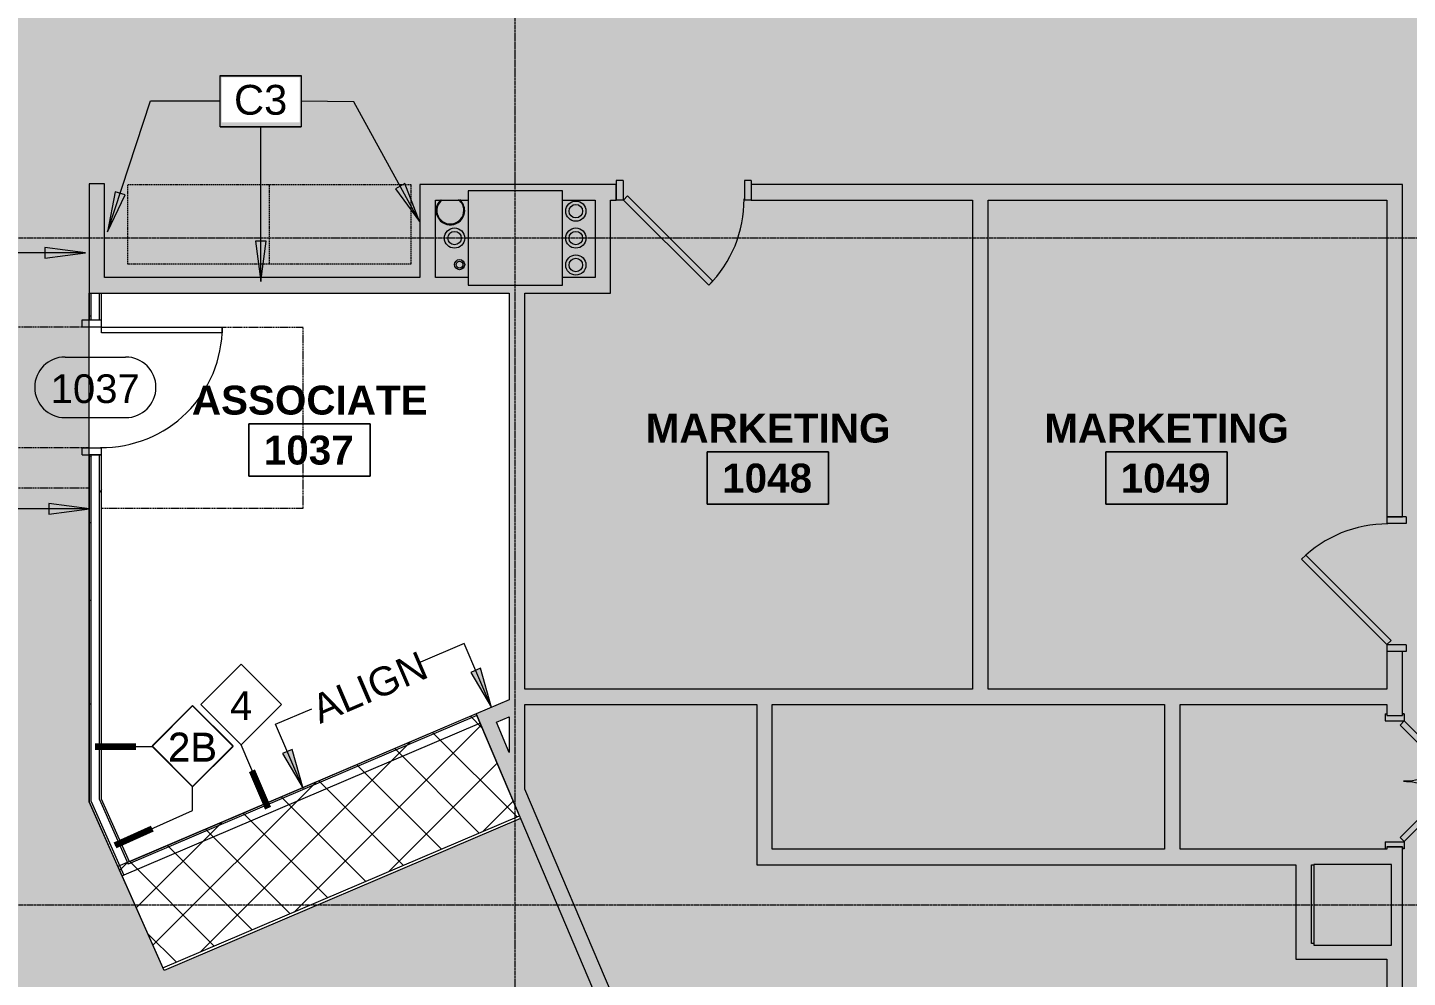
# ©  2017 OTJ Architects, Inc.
# Model space of a CAD drawing. Header units: inches. Extents: x -203 to 2905, y -968 to 768.
# Drawn here: x 90 to 499.5, y -234.9 to 47.2 of the extents above; entities that cross this region are included whole.
import ezdxf

# ---------------------------------------------------------------- set-up
doc = ezdxf.new("R2010")
doc.units = ezdxf.units.IN
doc.header["$MEASUREMENT"] = 0
for name, pattern in [('Dash_2_', [0.25, 0.125, -0.125]), ('Grid Line 1_2_', [0.875, 0.5, -0.125, 0.125, -0.125]), ('Hidden 3_8_', [0.5625, 0.375, -0.1875])]:
    doc.linetypes.add(name, pattern=pattern)
for name, color, linetype, lineweight in [('A-ANNO-KEYN', 231, 'Continuous', 9), ('A-AREA-IDEN', 2, 'Continuous', 9), ('A-DETL', 90, 'Continuous', 9), ('A-DETL-GENF', 92, 'Continuous', 9), ('A-DETL-THIN', 151, 'Continuous', 9), ('A-DOOR', 31, 'Continuous', 13), ('A-DOOR-FRAM', 31, 'Continuous', 20), ('A-DOOR-IDEN', 31, 'Continuous', 9), ('A-Flor-Eqpm', 7, 'Continuous', 9), ('A-Flor-Pfix-Exst', 7, 'Continuous', 9), ('A-GENM', 13, 'Continuous', 13), ('A-WALL', 113, 'Continuous', 13), ('A-WALL-IDEN', 211, 'Continuous', 9), ('A-WALL-PATT', 111, 'Continuous', 13), ('G-ANNO-TEXT', 231, 'Continuous', 9), ('I-WALL', 2, 'Continuous', 9), ('Jenner and Block 10fl_BB_dwg', 8, 'Continuous', 9), ('Q-CASE', 31, 'Continuous', 13), ('S-GRID', 1, 'Continuous', 9)]:
    doc.layers.add(name, color=color, linetype=linetype, lineweight=lineweight)
doc.styles.add('Arial', font='arial.ttf', dxfattribs={"height": 8.851796})
doc.styles.add('Swis721 Lt BT_1', font='swissl.ttf', dxfattribs={"height": 8.514638})
doc.styles.add('Swis721 Lt BT_B', font='', dxfattribs={"height": 8.583975})
doc.styles.get('Swis721 Lt BT_B').set_extended_font_data('Swis721 Lt BT', bold=True)
pattern_1 = [(0, (0, 0), (30.72, 7.68), [1.267, -21.773, 1.267, -21.773, -122.88]), (0, (0, 0), (30.72, 7.68), [-46.08, 1.267, -44.813, 1.267, -21.773, -53.76]), (0, (0, 0), (30.72, 7.68), [-115.2, 1.267, -14.093, 1.267, -37.133]), (120, (11.52, 3.84), (-22.01108, 22.7643), [1.267, -21.773, 1.267, -21.773, -122.88]), (120, (11.52, 3.84), (-22.01108, 22.7643), [-46.08, 1.267, -44.813, 1.267, -21.773, -53.76]), (120, (11.52, 3.84), (-22.01108, 22.7643), [-115.2, 1.267, -14.093, 1.267, -37.133]), (240, (15.36, 19.2), (-8.70892, -30.4443), [1.267, -21.773, 1.267, -21.773, -122.88]), (240, (15.36, 19.2), (-8.70892, -30.4443), [-46.08, 1.267, -44.813, 1.267, -21.773, -53.76]), (240, (15.36, 19.2), (-8.70892, -30.4443), [-115.2, 1.267, -14.093, 1.267, -37.133])]

# ---------------------------------------------------------------- blocks, each defined once
blk = doc.blocks.new('Single Flush - OTJ_SOLIDFLUSH_ALUM-5493998-LEVEL 10 CONSTRUCTION PLAN')
at = {"layer": 'A-DOOR', "color": 8, "lineweight": 20}
for p, q in [((-7.42, 27.64), (-8.65, 26.4)), ((-8.65, 26.4), (16.67, 1.08)), ((17.91, 2.31), (-7.42, 27.64)), ((16.67, 1.08), (17.91, 2.31))]:
    blk.add_line(p, q, dxfattribs=at)
at = {"layer": 'A-DOOR', "color": 55, "lineweight": 9}
blk.add_arc((17.91, 2.31), 35.81, 135, 180.5, dxfattribs=at)
at = {"layer": 'A-DOOR-FRAM', "color": 8}
for p, q in [((-20, -3.44), (-20, 2.31)), ((-20, 2.31), (-18, 2.31)), ((-18, -3.44), (-18, 2.31)), ((18, -3.44), (18, 2.31)), ((18, 2.31), (20, 2.31)), ((20, -3.44), (20, 2.31)), ((-20, -3.44), (-18, -3.44)), ((18, -3.44), (20, -3.44))]:
    blk.add_line(p, q, dxfattribs=at)
blk = doc.blocks.new('Single Flush - OTJ_SOLIDFLUSH_ALUM-5493996-LEVEL 10 CONSTRUCTION PLAN')
at = {"layer": 'A-DOOR', "color": 8, "lineweight": 20}
for p, q in [((-8.65, -26.4), (16.67, -1.08)), ((17.91, -2.31), (-7.42, -27.64)), ((16.67, -1.08), (17.91, -2.31)), ((-7.42, -27.64), (-8.65, -26.4))]:
    blk.add_line(p, q, dxfattribs=at)
at = {"layer": 'A-DOOR', "color": 55, "lineweight": 9}
blk.add_arc((17.91, -2.31), 35.81, 179.5, 225, dxfattribs=at)
at = {"layer": 'A-DOOR-FRAM', "color": 8}
for p, q in [((-20, 3.44), (-20, -2.31)), ((-20, 3.44), (-18, 3.44)), ((-18, 3.44), (-18, -2.31)), ((18, 3.44), (18, -2.31)), ((18, 3.44), (20, 3.44)), ((20, 3.44), (20, -2.31)), ((-20, -2.31), (-18, -2.31)), ((18, -2.31), (20, -2.31))]:
    blk.add_line(p, q, dxfattribs=at)
blk = doc.blocks.new('Double Flush - Int-F-WDMF-36_ x 84_-5494796-LEVEL 10 CONSTRUCTION PLAN')
at = {"layer": 'A-DOOR', "color": 8, "lineweight": 20}
for p, q in [((-17.91, 2.81), (-5.31, 15.41)), ((-4.07, 14.17), (-16.67, 1.58)), ((-5.31, 15.41), (-4.07, 14.17)), ((5.31, 15.41), (4.07, 14.17)), ((4.07, 14.17), (16.67, 1.58)), ((17.91, 2.81), (5.31, 15.41)), ((-16.67, 1.58), (-17.91, 2.81)), ((16.67, 1.58), (17.91, 2.81))]:
    blk.add_line(p, q, dxfattribs=at)
at = {"layer": 'A-DOOR', "color": 55, "lineweight": 9}
for centre, start, end in [((-17.91, 2.81), 359.5, 45), ((17.91, 2.81), 135, 180.5)]:
    blk.add_arc(centre, 17.81, start, end, dxfattribs=at)
at = {"layer": 'A-DOOR-FRAM', "color": 8}
for p, q in [((-20, 2.81), (-18, 2.81)), ((-20, 2.81), (-20, 2.31)), ((-20, 2.31), (-19.5, 2.31)), ((-19.5, -2.31), (-19.5, 2.31)), ((-18, -2.81), (-18, 2.81)), ((18, -2.81), (18, 2.81)), ((18, 2.81), (20, 2.81)), ((19.5, 2.31), (20, 2.31)), ((19.5, -2.31), (19.5, 2.31)), ((20, 2.81), (20, 2.31)), ((-20, -2.31), (-19.5, -2.31)), ((-20, -2.81), (-20, -2.31)), ((-20, -2.81), (-18, -2.81)), ((18, -2.81), (20, -2.81)), ((19.5, -2.31), (20, -2.31)), ((20, -2.81), (20, -2.31))]:
    blk.add_line(p, q, dxfattribs=at)
blk = doc.blocks.new('Single Flush - OTJ_SOLIDFLUSH_Side Lite-5611451-LEVEL 10 CONSTRUCTION PLAN')
at = {"layer": 'A-DOOR', "lineweight": 20}
for p, q in [((16.16, -1.88), (17.91, -1.88)), ((16.16, -37.69), (16.16, -1.88)), ((17.91, -1.88), (17.91, -37.69)), ((17.91, -37.69), (16.16, -37.69))]:
    blk.add_line(p, q, dxfattribs=at)
at = {"layer": 'A-DOOR', "lineweight": 9}
blk.add_arc((17.91, -1.88), 35.81, 179.5, 270, dxfattribs=at)
at = {"layer": 'A-DOOR-FRAM'}
for p, q in [((-20, 3.87), (-20, -1.88)), ((-20, 3.87), (-18, 3.87)), ((-18, 3.87), (-18, -1.88)), ((18, 3.87), (18, -1.88)), ((18, 3.87), (20, 3.87)), ((20, 3.87), (20, -1.88)), ((-20, -1.88), (-18, -1.88)), ((18, -1.88), (20, -1.88))]:
    blk.add_line(p, q, dxfattribs=at)
at = {"layer": 'A-GENM', "linetype": 'Dash_2_', "lineweight": 9}
for p, q in [((-17.91, 49.69), (-29.91, 49.69)), ((-29.91, 1.87), (-29.91, 49.69)), ((-17.91, 49.69), (17.91, 49.69)), ((-17.91, 1.87), (-17.91, 49.69)), ((17.91, 1.87), (17.91, 49.69)), ((17.87, 1.87), (17.91, 1.87)), ((-35.91, -1.88), (-35.91, -61.69)), ((17.87, -1.88), (17.91, -1.88)), ((17.91, -1.88), (17.91, -61.69)), ((-35.91, -61.69), (17.91, -61.69))]:
    blk.add_line(p, q, dxfattribs=at)
blk = doc.blocks.new('Casework 31 - Casework 31-5559459-LEVEL 10 CONSTRUCTION PLAN')
at = {"layer": 'Q-CASE', "lineweight": 9}
h = blk.add_hatch(dxfattribs=at)
h.set_pattern_fill('FP_2', color=55, style=0, pattern_type=2)
h.set_pattern_definition([(45, (-0.012, -0.005), (-8.01223, 8.01223), []), (135, (-0.012, -0.005), (-8.01223, -8.01223), [])])
h.paths.add_polyline_path([(130.19, -232.06), (235.96, -186.94), (223.09, -156.63), (116.79, -201.97), (120.19, -209.6)], flags=0)
at = {"layer": 'Q-CASE', "color": 55, "lineweight": 9}
for p, q in [((223.09, -156.63), (116.79, -201.97)), ((236.01, -186.92), (223.09, -156.63)), ((130.19, -232.06), (236.01, -186.92)), ((116.79, -201.97), (130.19, -232.06))]:
    blk.add_line(p, q, dxfattribs=at)
blk = doc.blocks.new('Jenner and Block 10fl_BB_dwg-4752287-LEVEL 10 CONSTRUCTION PLAN')
at = {"layer": 'A-Flor-Eqpm'}
blk.add_line((234.73, 0.59), (234.73, 2.02), dxfattribs=at)
at = {"layer": 'A-Flor-Pfix-Exst'}
for centre, radius in [((252.73, -7.34), 3), ((252.73, -7.34), 2), ((216.73, -15.34), 3), ((216.73, -15.34), 2), ((252.73, -15.34), 3), ((252.73, -15.34), 2), ((252.73, -23.34), 3), ((218.23, -23.23), 1.5), ((218.23, -23.23), 1), ((252.73, -23.34), 2)]:
    blk.add_circle(centre, radius, dxfattribs=at)
for radius, start, end in [(4.25, 132.0648, 360), (4, 127.304, 360), (4, 0, 52.4099), (4.25, 0, 47.9352)]:
    blk.add_arc((215.48, -7.16), radius, start, end, dxfattribs=at)
blk = doc.blocks.new('Room Tag - Room Name and Number-3379422-LEVEL 10 CONSTRUCTION PLAN')
at = {"layer": 'A-AREA-IDEN'}
for p, q in [((-0.1881, -0.1636), (-0.1881, -0.0018)), ((-0.1881, -0.0018), (0.1869, -0.0018)), ((0.1869, -0.0018), (-0.1881, -0.0018)), ((-0.1881, -0.0018), (-0.1881, -0.1636)), ((0.1869, -0.0018), (0.1869, -0.1636)), ((0.1869, -0.1636), (0.1869, -0.0018)), ((0.1869, -0.1636), (-0.1881, -0.1636)), ((-0.1881, -0.1636), (0.1869, -0.1636))]:
    blk.add_line(p, q, dxfattribs=at)
blk = doc.blocks.new('Door Tag - Door Tag-41184-LEVEL 10 CONSTRUCTION PLAN')
at = {"layer": 'A-DOOR-IDEN'}
for p, q in [((-0.09375, 0.09375), (0.09375, 0.09375)), ((-0.09375, -0.09375), (0.09375, -0.09375))]:
    blk.add_line(p, q, dxfattribs=at)
for centre, start, end in [((-0.09375, 0), 90, 270), ((0.09375, 0), 270, 90)]:
    blk.add_arc(centre, 0.09375, start, end, dxfattribs=at)
blk = doc.blocks.new('Wall Tag - 1_4_-62626-LEVEL 10 CONSTRUCTION PLAN')
at = {"layer": 'A-WALL-IDEN'}
for p, q in [((-0.125, 0), (0, 0.125)), ((0, 0.125), (0.125, 0)), ((-0.125, 0), (0, -0.125)), ((0, -0.125), (0.125, 0))]:
    blk.add_line(p, q, dxfattribs=at)
blk = doc.blocks.new('Keynote Tag - Keynote Number - Boxed-135510-LEVEL 10 CONSTRUCTION PLAN')
at = {"layer": 'A-ANNO-KEYN'}
for p, q in [((-0.125, -0.0792), (-0.125, 0.0781)), ((-0.125, 0.0781), (0.125, 0.0781)), ((0.125, 0.0781), (0.125, -0.0792)), ((-0.125, -0.0792), (0.125, -0.0792))]:
    blk.add_line(p, q, dxfattribs=at)

msp = doc.modelspace()

# ---------------------------------------------------------------- hatches: boundary and pattern name
at = {"layer": 'A-ANNO-KEYN'}
for points in [[(206.34, -10.45), (201.96, 0.83), (199.19, -0.69)], [(113.74, -13.46), (118.98, -2.55), (115.98, -1.57)], [(159.21, -28.28), (160.79, -16.28), (157.63, -16.28)]]:
    msp.add_hatch(color=256, dxfattribs=at).paths.add_polyline_path(points, flags=0)
at = {"layer": 'A-DETL-GENF'}
h = msp.add_hatch(color=9, dxfattribs=at)
h.paths.add_polyline_path([(131.76, -847.99), (290.55, -780.58), (225.58, -627.57), (209.01, -634.6), (202.64, -619.58), (206.9, -617.78), (211.46, -628.54), (296.14, -592.58), (297.95, -596.84), (229.84, -625.76), (294.8, -778.77), (401.29, -733.56), (336.32, -580.55), (334.77, -581.21), (332.96, -576.95), (428.69, -536.31), (430.5, -540.56), (340.58, -578.74), (405.55, -731.76), (515.31, -685.15), (511.69, -685.15), (511.69, -619.4), (491.89, -619.4), (491.89, -612.4), (492.01, -612.4), (492.01, -532.94), (471.73, -532.94), (471.73, -523.06), (467.32, -524.93), (465.51, -520.68), (471.73, -518.03), (471.73, -508.94), (495.73, -508.94), (495.73, -510.53), (499.51, -510.53), (499.51, -516.53), (499.01, -516.53), (499.01, -612.4), (658.19, -612.4), (718.26, -586.9), (718.26, -516.53), (539.51, -516.53), (539.51, -510.53), (555.67, -510.53), (555.67, -394.75), (560.67, -394.75), (560.67, -437.31), (560.17, -437.31), (560.17, -441.94), (560.67, -441.94), (560.67, -498.09), (619.48, -498.09), (619.48, -477.94), (626.48, -477.94), (626.48, -500.46), (758.11, -500.46), (758.07, -433.94), (754.23, -433.94), (754.23, -433.44), (758.11, -433.44), (758.11, -376.94), (697.48, -376.94), (697.48, -433.44), (721.73, -433.44), (721.73, -433.94), (693.48, -433.94), (693.48, -433.44), (696.98, -433.43), (696.98, -376.94), (661.48, -376.94), (661.48, -433.44), (660.98, -433.44), (660.98, -376.94), (625.46, -376.94), (625.46, -433.44), (624.19, -433.44), (624.19, -433.94), (625.46, -433.94), (625.46, -441.94), (600.17, -441.94), (600.17, -437.31), (620.83, -437.31), (620.83, -304.37), (601.17, -304.37), (601.17, -299.75), (634.61, -299.75), (634.61, -356.95), (665.48, -356.95), (665.48, -344.95), (665.98, -344.95), (665.98, -356.95), (696.98, -356.95), (696.98, -299.95), (699.23, -299.95), (699.23, -300.45), (697.48, -300.45), (697.48, -356.95), (733.48, -356.95), (733.48, -300.45), (731.73, -300.45), (731.73, -299.95), (757.71, -299.95), (757.71, -300.45), (733.98, -300.45), (733.98, -356.95), (794.21, -356.95), (794.21, -300.45), (790.21, -300.45), (790.21, -299.95), (794.21, -299.95), (794.21, -230.99), (634.98, -230.99), (634.98, -254.99), (560.67, -254.98), (560.67, -299.75), (561.17, -299.75), (561.17, -304.37), (560.67, -304.37), (560.67, -346.75), (555.67, -346.75), (555.67, -249.98), (575.84, -249.98), (575.84, -200.84), (587.09, -200.84), (587.09, -243.74), (630.36, -243.74), (630.36, -224.99), (674.86, -224.99), (674.86, -160.84), (555.74, -160.84), (555.74, 0.66), (596.73, 0.66), (596.73, -16.34), (638.73, -16.34), (638.73, 0.66), (700.73, 0.66), (700.73, -16.34), (742.73, -16.34), (742.73, 0.66), (804.73, 0.66), (804.73, -16.34), (846.73, -16.34), (846.73, 0.66), (908.73, 0.66), (908.73, -16.34), (950.73, -16.34), (950.73, 0.66), (993.73, 0.66), (993.73, -121.74), (988.73, -121.74), (988.73, -121.34), (980.11, -121.34), (980.11, -122.59), (769.74, -122.59), (769.74, -217.72), (962.61, -217.72), (962.61, -199.94), (988.73, -199.94), (988.73, -161.74), (993.73, -161.74), (993.73, -227.33), (967.61, -227.33), (967.61, -227.44), (962.61, -227.44), (962.61, -224.72), (800.21, -224.72), (800.21, -303.86), (962.61, -303.86), (962.61, -267.44), (967.61, -267.44), (967.61, -426.91), (1012.73, -426.91), (1012.73, -431.54), (967.61, -431.54), (967.61, -457.44), (946.48, -457.44), (946.48, -308.86), (800.21, -308.86), (800.21, -362.95), (764.11, -362.95), (764.11, -516.53), (744.73, -516.53), (744.73, -520.1), (942.73, -520.1), (942.73, -524.65), (1492.42, -524.65), (1492.42, -327.97), (1377.05, -327.97), (1377.05, -349.65), (1369.05, -349.65), (1369.05, -82.65), (1372.42, -82.65), (1372.42, -36.97), (1360.73, -36.97), (1360.73, -32.34), (1369.05, -32.34), (1369.05, 0.03), (1372.42, 0.03), (1372.42, 0.66), (1497.05, 0.66), (1497.05, -165.97), (1377.05, -165.97), (1377.05, -323.34), (1497.05, -323.34), (1497.05, -372.91), (1498.73, -372.91), (1498.73, -377.54), (1497.05, -377.54), (1497.05, -524.65), (1723.7, -524.65), (1723.7, -257.17), (1557.05, -257.17), (1557.05, -261.86), (1552.42, -261.86), (1552.42, -247.86), (1557.05, -247.86), (1557.05, -252.54), (1723.7, -252.54), (1723.7, -137.33), (1557.05, -137.33), (1557.05, -207.86), (1552.42, -207.86), (1552.42, -70.86), (1557.05, -70.86), (1557.05, -132.71), (1723.7, -132.71), (1723.7, -17.58), (1582.73, -17.58), (1582.73, -29.34), (1557.05, -29.34), (1557.05, -30.86), (1552.42, -30.86), (1552.42, 61.14), (1557.05, 61.14), (1557.05, -1.34), (1582.73, -1.34), (1582.73, -12.96), (1723.7, -12.96), (1723.7, 102.67), (1557.05, 102.67), (1557.05, 101.14), (1552.42, 101.14), (1552.42, 109.14), (1557.05, 109.14), (1557.05, 107.29), (1723.7, 107.29), (1723.7, 222.67), (1557.05, 222.67), (1557.05, 149.14), (1552.42, 149.14), (1552.42, 228.98), (1557.05, 228.98), (1557.05, 227.29), (1723.7, 227.29), (1723.7, 284.95), (1723.3, 284.95), (1723.3, 338.96), (1557.05, 338.96), (1557.05, 268.98), (1552.42, 268.98), (1552.42, 343.59), (1723.3, 343.59), (1723.3, 351.59), (1732.42, 351.59), (1732.42, 355.59), (1737.05, 355.59), (1737.05, 351.59), (1910.23, 351.59), (1910.23, 580.43), (1737.05, 580.43), (1737.05, 395.59), (1732.42, 395.59), (1732.42, 418.96), (1666.05, 418.96), (1666.05, 402.34), (1598.73, 402.34), (1598.73, 406.96), (1661.42, 406.96), (1661.42, 423.59), (1732.42, 423.59), (1732.42, 580.43), (1377.05, 580.43), (1377.05, 406.96), (1378.73, 406.96), (1378.73, 402.34), (1298.73, 402.34), (1298.73, 406.96), (1372.42, 406.96), (1372.42, 580.43), (1077.05, 580.43), (1077.05, 406.96), (1210.73, 406.96), (1210.73, 402.34), (1077.05, 402.34), (1077.05, 82.27), (1072.42, 82.27), (1072.42, 103.96), (1071.73, 103.96), (1071.73, 108.59), (1072.42, 108.59), (1072.42, 580.43), (777.05, 580.43), (777.05, 558.51), (772.42, 558.51), (772.42, 580.43), (417.05, 580.43), (417.05, 406.96), (418.71, 406.96), (418.71, 402.34), (410.71, 402.34), (410.71, 406.96), (412.42, 406.96), (412.42, 580.43), (237.05, 580.43), (237.05, 577.15), (246.73, 577.15), (246.73, 553.15), (237.05, 553.15), (237.05, 406.96), (238.73, 406.96), (238.73, 402.34), (230.73, 402.34), (230.73, 406.96), (232.42, 406.96), (232.42, 553.15), (222.73, 553.15), (222.73, 577.15), (232.42, 577.15), (232.42, 580.43), (-120.35, 580.43), (-120.35, 406.96), (52.42, 406.96), (52.42, 423.59), (59.67, 423.59), (59.67, 418.96), (57.05, 418.96), (57.05, 328.65), (52.42, 328.65), (52.42, 402.34), (-120.35, 402.34), (-120.35, 286.96), (52.42, 286.96), (52.42, 288.65), (57.05, 288.65), (57.05, 280.65), (52.42, 280.65), (52.42, 282.34), (-120.35, 282.34), (-120.35, 166.96), (52.42, 166.96), (52.42, 240.65), (57.05, 240.65), (57.05, 160.65), (52.42, 160.65), (52.42, 162.34), (-120.35, 162.34), (-120.35, 0.55), (-80.76, 0.55), (-80.76, -13.04), (52.42, -13.04), (52.45, 120.65), (57.05, 120.65), (57.05, -19.35), (52.42, -19.35), (52.42, -17.66), (-80.76, -17.66), (-80.76, -30.95), (-120.35, -30.95), (-120.35, -193.04), (52.42, -193.04), (52.42, -59.35), (57.05, -59.35), (57.05, -218.77), (71.25, -252.22), (66.99, -254.03), (52.42, -219.71), (52.42, -197.66), (-120.35, -197.66), (-120.35, -254.17), (-75.11, -360.73), (83.67, -293.32), (82.62, -290.84), (86.88, -289.04), (141.98, -418.82), (137.73, -420.63), (85.48, -297.58), (-73.3, -364.99), (-4.77, -526.42), (-2.44, -525.43), (-6.07, -516.89), (16.02, -507.51), (19.65, -516.05), (154.02, -459), (153.36, -457.45), (157.61, -455.64), (160.74, -463.01), (156.48, -464.81), (155.82, -463.26), (21.46, -520.31), (25.4, -529.6), (3.31, -538.98), (-0.64, -529.69), (-2.96, -530.67), (42.33, -637.33), (201.11, -569.92), (172.12, -501.63), (176.37, -499.83), (207.17, -572.37), (190.6, -579.41), (191.26, -580.96), (187.01, -582.77), (186.35, -581.21), (44.13, -641.59), (130.53, -845.09)], flags=0)
h.paths.add_polyline_path([(225.76, -805.76), (216.38, -783.67), (238.47, -774.29), (247.85, -796.38), (237.61, -800.73)], flags=0)
h.paths.add_polyline_path([(446.67, -711.97), (437.29, -689.88), (459.38, -680.5), (468.76, -702.59), (455.33, -708.29)], flags=0)
h.paths.add_polyline_path([(516.31, -684.73), (892.28, -525.1), (744.73, -525.1), (744.73, -532.94), (725.26, -532.94), (725.26, -561.42), (744.73, -561.42), (744.73, -585.42), (725.26, -585.42), (725.26, -591.53), (659.62, -619.4), (590.81, -619.4), (590.81, -647.06), (516.73, -647.06), (516.73, -643.56), (587.31, -643.56), (587.31, -619.4), (516.31, -619.4), (516.31, -647.06)], flags=0)
h.paths.add_polyline_path([(263.4, -548.5), (261.59, -544.24), (291.35, -531.61), (277.14, -498.12), (247.37, -510.74), (245.57, -506.5), (352.39, -461.15), (236.29, -187.69), (130.53, -232.8), (108.25, -182.75), (108.25, 0.75), (112.87, 0.75), (112.87, -27.03), (206.42, -27.03), (206.42, 0.59), (264.73, 0.59), (264.73, -4.04), (263.05, -4.04), (263.05, -31.65), (237.61, -31.65), (237.61, -149.24), (370.42, -149.24), (370.42, -4.04), (304.73, -4.04), (304.73, 0.59), (498.05, 0.59), (498.05, -98.13), (493.42, -98.13), (493.42, -4.04), (375.05, -4.04), (375.05, -149.24), (493.42, -149.24), (493.42, -138.13), (498.05, -138.13), (498.05, -157.13), (493.42, -157.13), (493.42, -153.87), (432.05, -153.87), (432.05, -196.81), (493.42, -196.81), (493.42, -196.13), (498.05, -196.13), (498.05, -296.13), (493.42, -296.13), (493.42, -229.44), (466.42, -229.44), (466.42, -201.44), (306.4, -201.44), (306.4, -153.87), (237.61, -153.87), (237.61, -178.97), (305.05, -337.81), (493.42, -337.81), (493.42, -336.13), (498.05, -336.13), (498.05, -448.88), (416.5, -483.5), (414.7, -479.24), (493.42, -445.81), (493.42, -342.44), (307.01, -342.44), (372.67, -497.08), (377.88, -494.87), (379.69, -499.13), (370.22, -503.15), (358.5, -475.53), (285.69, -506.44), (297.42, -534.06), (263.72, -548.36)], flags=0)
h.paths.add_polyline_path([(259.11, -532.49), (249.74, -510.4), (271.83, -501.02), (281.21, -523.11), (262.22, -531.17)], flags=0)
h.paths.add_polyline_path([(1557.05, -523.31), (1542.73, -523.31), (1542.73, -499.31), (1566.73, -499.31), (1566.73, -523.31)], flags=0)
h.paths.add_polyline_path([(1266.73, -523.31), (1242.73, -523.31), (1242.73, -499.31), (1266.73, -499.31), (1266.73, -499.94)], flags=0)
h.paths.add_polyline_path([(946.48, -523.31), (943.94, -523.31), (943.94, -499.31), (967.94, -499.31), (967.94, -523.31), (951.48, -523.31)], flags=0)
h.paths.add_polyline_path([(623.38, -510.53), (720.73, -510.53), (720.73, -508.94), (744.73, -508.94), (744.73, -510.53), (758.11, -510.53), (758.11, -505.09), (560.67, -505.09), (560.67, -510.53), (619.48, -510.53)], flags=0)
h.paths.add_polyline_path([(283.88, -502.19), (356.69, -471.28), (354.2, -465.41), (281.39, -496.32), (282.16, -498.12)], flags=0)
h.paths.add_polyline_path([(951.48, -452.44), (962.61, -452.44), (962.61, -308.86), (951.48, -308.86), (951.48, -445.65)], flags=0)
h.paths.add_polyline_path([(1059.05, -445.65), (1054.42, -445.65), (1054.42, -431.54), (1052.73, -431.54), (1052.73, -426.91), (1054.42, -426.91), (1054.42, 0.66), (1107.05, 0.66), (1107.05, -3.97), (1104.86, -3.97), (1104.86, -32.34), (1224.24, -32.34), (1224.24, -3.97), (1222.05, -3.97), (1222.05, 0.66), (1280.86, 0.66), (1280.86, -32.34), (1320.73, -32.34), (1320.73, -36.97), (1059.05, -36.97), (1059.05, -431.54)], flags=0)
h.paths.add_polyline_path([(660.98, -433.94), (656.69, -433.94), (656.69, -433.44), (660.98, -433.44)], flags=0)
h.paths.add_polyline_path([(1552.42, -377.54), (1538.73, -377.54), (1538.73, -372.91), (1552.42, -372.91), (1552.42, -301.86), (1557.05, -301.86), (1557.05, -372.91), (1723.3, -372.91), (1723.3, -377.54), (1557.05, -377.54)], flags=0)
h.paths.add_polyline_path([(697.48, -370.94), (758.11, -370.94), (758.11, -362.95), (625.46, -362.95), (625.46, -370.94), (696.98, -370.94)], flags=0)
h.paths.add_polyline_path([(625.46, -356.95), (631.11, -356.95), (631.11, -304.37), (625.46, -304.37), (625.46, -305.46)], flags=0)
h.paths.add_polyline_path([(771.83, -224.99), (794.21, -224.99), (794.21, -224.72), (769.74, -224.72), (769.74, -224.99)], flags=0)
h.paths.add_polyline_path([(679.48, -224.99), (766.24, -224.99), (766.24, -205.94), (679.48, -205.94), (679.48, -206.38)], flags=0)
h.paths.add_polyline_path([(471.05, -224.81), (471.73, -224.81), (471.73, -201.44), (471.05, -201.44), (471.05, -201.99)], flags=0)
h.paths.add_polyline_path([(968.13, -222.33), (968.13, -204.94), (967.61, -204.94), (967.61, -222.33)], flags=0)
h.paths.add_polyline_path([(739.48, -201.31), (766.24, -201.31), (766.24, -119.34), (679.48, -119.34), (679.48, -201.31), (694.01, -201.31)], flags=0)
h.paths.add_polyline_path([(375.05, -196.81), (427.42, -196.81), (427.42, -153.87), (311.03, -153.87), (311.03, -196.81), (372.67, -196.81)], flags=0)
h.paths.add_polyline_path([(569.74, -146.84), (668.23, -146.84), (668.23, -111.34), (771.73, -111.34), (771.73, -24.34), (569.74, -24.34), (569.74, -143.62)], flags=0)
h.paths.add_polyline_path([(776.36, -111.34), (979.73, -111.34), (979.73, -24.34), (776.36, -24.34), (776.36, -32.86)], flags=0)
h.paths.add_polyline_path([(1059.05, -32.34), (1100.24, -32.34), (1100.24, -3.97), (1059.05, -3.97), (1059.05, -31.93)], flags=0)
h.paths.add_polyline_path([(1228.86, -32.34), (1276.24, -32.34), (1276.24, -3.97), (1268.73, -3.97), (1268.73, -29.34), (1240.73, -29.34), (1240.73, -3.97), (1228.86, -3.97), (1228.86, -29.34)], flags=0)
h.paths.add_polyline_path([(-120.35, -27.45), (-84.26, -27.45), (-84.26, -27.34), (-117.75, -27.34), (-117.75, -17.66), (-120.35, -17.66), (-120.35, -27.34)], flags=0)
h.paths.add_polyline_path([(248.73, -27.03), (258.42, -27.03), (258.42, -4.04), (248.73, -4.04), (248.73, -19.18)], flags=0)
h.paths.add_polyline_path([(220.73, -27.03), (220.73, -4.04), (211.05, -4.04), (211.05, -27.03)], flags=0)
h.paths.add_polyline_path([(-117.75, -13.04), (-117.75, -2.95), (-120.35, -2.95), (-120.35, -13.04)], flags=0)
h.paths.add_polyline_path([(807.05, 78.27), (802.42, 78.27), (802.42, 94.02), (777.05, 94.02), (777.05, 82.27), (772.42, 82.27), (772.42, 107.15), (726.05, 107.15), (726.05, 111.77), (725.8, 111.77), (725.8, 294.15), (726.05, 294.15), (726.05, 307.59), (772.42, 307.59), (772.42, 518.51), (777.05, 518.51), (777.05, 94.52), (802.42, 94.52), (802.42, 108.59), (807.05, 108.59), (807.05, 84.59), (994.42, 84.59), (994.42, 108.59), (999.73, 108.59), (999.73, 103.96), (999.05, 103.96), (999.05, 79.96), (807.05, 79.96)], flags=0)
h.paths.add_polyline_path([(1492.42, 79.96), (1262.24, 79.96), (1262.24, 109.59), (1266.86, 109.59), (1266.86, 84.59), (1363.42, 84.59), (1363.42, 182.84), (1338.73, 182.84), (1338.73, 186.59), (1372.42, 186.59), (1372.42, 217.96), (1266.73, 217.96), (1266.73, 193.59), (1262.11, 193.59), (1262.11, 217.96), (1163.05, 217.96), (1163.05, 109.59), (1186.8, 109.59), (1186.8, 104.96), (1185.36, 104.96), (1185.36, 84.59), (1226.24, 84.59), (1226.24, 104.96), (1225.8, 104.96), (1225.8, 109.59), (1230.86, 109.59), (1230.86, 79.96), (1134.73, 79.96), (1134.73, 84.59), (1158.42, 84.59), (1158.42, 191.96), (1132.42, 191.96), (1132.42, 343.59), (1137.05, 343.59), (1137.05, 222.59), (1373.3, 222.59), (1373.3, 343.59), (1497.05, 343.59), (1497.05, 180.27), (1492.42, 180.27), (1492.42, 181.96), (1377.05, 181.96), (1377.05, 84.59), (1492.42, 84.59), (1492.42, 140.27), (1497.05, 140.27), (1497.05, 79.96)], flags=0)
h.paths.add_polyline_path([(531.42, 79.96), (430.42, 79.96), (430.42, 109.59), (435.05, 109.59), (435.05, 84.59), (556.42, 84.59), (556.42, 235.96), (399.05, 235.96), (399.05, 144.59), (432.73, 144.59), (432.73, 139.96), (360.73, 139.96), (360.73, 144.59), (384.73, 144.59), (384.73, 235.96), (237.05, 235.96), (237.05, 84.59), (358.42, 84.59), (358.42, 109.59), (363.05, 109.59), (363.05, 79.96), (108.25, 79.96), (108.25, 140.27), (112.87, 140.27), (112.87, 84.59), (232.42, 84.59), (232.42, 181.96), (112.87, 181.96), (112.87, 180.27), (108.25, 180.27), (108.25, 186.59), (232.42, 186.59), (232.42, 338.96), (108.25, 338.96), (108.25, 343.59), (237.05, 343.59), (237.05, 240.59), (387.55, 240.59), (387.55, 343.59), (583.05, 343.59), (583.05, 233.77), (578.42, 233.77), (578.42, 235.96), (561.05, 235.96), (561.05, 84.59), (578.42, 84.59), (578.42, 86.77), (583.05, 86.77), (583.05, 79.96), (556.42, 79.96)], flags=0)
h.paths.add_polyline_path([(1372.42, 84.59), (1372.42, 182.84), (1368.05, 182.84), (1368.05, 84.59)], flags=0)
h.paths.add_polyline_path([(1163.05, 84.59), (1180.74, 84.59), (1180.74, 104.96), (1163.05, 104.96), (1163.05, 86.39)], flags=0)
h.paths.add_polyline_path([(656.94, 107.15), (648.73, 107.15), (648.73, 294.15), (665.3, 294.15), (665.3, 289.52), (667.05, 289.52), (667.05, 107.15), (661.8, 107.15)], flags=0)
h.paths.add_polyline_path([(739.48, 111.77), (769.11, 111.77), (769.11, 289.52), (730.67, 289.52), (730.67, 111.77)], flags=0)
h.paths.add_polyline_path([(653.36, 111.77), (661.8, 111.77), (661.8, 135.77), (662.42, 135.77), (662.42, 289.52), (653.36, 289.52), (653.36, 174.21)], flags=0)
h.paths.add_polyline_path([(391.3, 144.59), (394.42, 144.59), (394.42, 235.96), (389.36, 235.96), (389.36, 144.59)], flags=0)
h.paths.add_polyline_path([(1137.05, 196.59), (1158.42, 196.59), (1158.42, 217.96), (1137.05, 217.96), (1137.05, 199.49)], flags=0)
h.paths.add_polyline_path([(730.67, 294.15), (772.42, 294.15), (772.42, 302.96), (730.67, 302.96), (730.67, 299.41)], flags=0)
h.paths.add_polyline_path([(1436.17, 402.34), (1418.73, 402.34), (1418.73, 406.96), (1552.42, 406.96), (1552.42, 548.65), (1557.05, 548.65), (1557.05, 406.96), (1558.73, 406.96), (1558.73, 402.34), (1493.48, 402.34)], flags=0)
h.paths.add_polyline_path([(1258.73, 402.34), (1250.73, 402.34), (1250.73, 406.96), (1252.42, 406.96), (1252.42, 548.65), (1257.05, 548.65), (1257.05, 406.96), (1258.73, 406.96)], flags=0)
h.paths.add_polyline_path([(579.92, 402.34), (458.71, 402.34), (458.71, 406.96), (607.42, 406.96), (607.42, 548.65), (612.05, 548.65), (612.05, 406.96), (623.67, 406.96), (623.67, 402.34), (582.42, 402.34)], flags=0)
h.paths.add_polyline_path([(278.73, 402.34), (278.73, 406.96), (370.71, 406.96), (370.71, 402.34)], flags=0)
h.paths.add_polyline_path([(105.98, 402.34), (101.36, 402.34), (101.36, 418.96), (99.67, 418.96), (99.67, 423.59), (101.36, 423.59), (101.36, 548.65), (105.98, 548.65), (105.98, 406.96), (190.73, 406.96), (190.73, 402.34), (108.25, 402.34)], flags=0)
h.paths.add_polyline_path([(1563.48, 553.15), (1542.73, 553.15), (1542.73, 577.15), (1566.73, 577.15), (1566.73, 553.15)], flags=0)
h.paths.add_polyline_path([(1257.05, 553.15), (1242.73, 553.15), (1242.73, 577.15), (1266.73, 577.15), (1266.73, 553.15)], flags=0)
h.paths.add_polyline_path([(966.73, 553.15), (942.73, 553.15), (942.73, 577.15), (966.73, 577.15)], flags=0)
h.paths.add_polyline_path([(607.42, 553.15), (596.73, 553.15), (596.73, 577.15), (620.73, 577.15), (620.73, 553.15), (612.05, 553.15)], flags=0)
h.paths.add_polyline_path([(-15.27, 553.15), (-39.27, 553.15), (-39.27, 577.15), (-15.27, 577.15)], flags=0)
h = msp.add_hatch(color=7, dxfattribs=at)
h.paths.add_polyline_path([(464.83, -720.82), (893.53, -538.81), (1016.23, -538.81), (1016.23, -524.94), (892.67, -524.94), (457.06, -709.88), (459.54, -715.74), (462.19, -714.61)], flags=0)
h.paths.add_polyline_path([(3.31, -538.98), (25.4, -529.6), (16.02, -507.51), (-6.07, -516.89), (-0.14, -530.86)], flags=0)
h.paths.add_polyline_path([(1732.64, -538.81), (1737.17, -538.81), (1737.17, -496.55), (1730.17, -496.55), (1730.17, -494.3), (1723.7, -494.3), (1723.7, -524.65), (1674.68, -524.65), (1674.68, -531.81), (1676.23, -531.81), (1676.23, -538.81), (1723.7, -538.81)], flags=0)
h.paths.add_polyline_path([(474.25, -532.94), (492.17, -532.94), (492.17, -512), (471.73, -512), (471.73, -532.94)], flags=0)
h.paths.add_polyline_path([(259.11, -532.49), (281.21, -523.11), (271.83, -501.02), (249.74, -510.4), (255.13, -523.11)], flags=0)
h.paths.add_polyline_path([(471.73, -225.31), (494.81, -225.31), (494.81, -201.31), (471.73, -201.31), (471.73, -224.96)], flags=0)
h.paths.add_polyline_path([(993.73, -121.34), (993.73, 0.66), (950.73, 0.66), (950.73, -16.34), (908.73, -16.34), (908.73, 0.66), (846.73, 0.66), (846.73, -16.34), (804.73, -16.34), (804.73, 0.66), (742.73, 0.66), (742.73, -16.34), (700.73, -16.34), (700.73, 0.66), (638.73, 0.66), (638.73, -16.34), (596.73, -16.34), (596.73, 0.66), (569.74, 0.66), (569.74, -24.34), (979.73, -24.34), (979.73, -121.34), (990.75, -121.34)], flags=0)
h.paths.add_polyline_path([(1240.73, -29.34), (1268.73, -29.34), (1268.73, -3.4), (1240.73, -3.4), (1240.73, -3.97)], flags=0)
h.paths.add_polyline_path([(1556.36, -29.34), (1582.73, -29.34), (1582.73, -1.34), (1556.36, -1.34), (1556.36, -17.18)], flags=0)
h.paths.add_polyline_path([(232.98, -29.34), (248.73, -29.34), (248.73, -1.34), (220.73, -1.34), (220.73, -29.34), (222.01, -29.34)], flags=0)
h.paths.add_polyline_path([(-93.75, -27.34), (-84.26, -27.34), (-84.26, -2.95), (-117.75, -2.95), (-117.75, -27.34)], flags=0)
h.paths.add_polyline_path([(1723.7, 284.95), (1737.17, 284.95), (1737.17, 337.71), (1772.13, 337.71), (1772.13, 351.59), (1723.3, 351.57), (1723.3, 284.95)], flags=0)
h.paths.add_polyline_path([(1924.09, 337.71), (1924.09, 580.15), (1910.23, 580.15), (1910.23, 351.59), (1889.03, 351.59), (1889.03, 337.71), (1910.23, 337.71)], flags=0)
h.paths.add_polyline_path([(1557.05, 553.15), (1566.73, 553.15), (1566.73, 577.15), (1542.73, 577.15), (1542.73, 553.15), (1552.42, 553.15)], flags=0)
h.paths.add_polyline_path([(1242.73, 553.15), (1266.73, 553.15), (1266.73, 577.15), (1242.73, 577.15)], flags=0)
h.paths.add_polyline_path([(942.73, 553.15), (966.73, 553.15), (966.73, 577.15), (942.73, 577.15)], flags=0)
h.paths.add_polyline_path([(607.42, 553.15), (620.73, 553.15), (620.73, 577.15), (596.73, 577.15), (596.73, 553.15)], flags=0)
h.paths.add_polyline_path([(232.42, 553.15), (246.73, 553.15), (246.73, 577.15), (222.73, 577.15), (222.73, 553.15)], flags=0)
h.paths.add_polyline_path([(-39.27, 553.15), (-15.27, 553.15), (-15.27, 577.15), (-39.27, 577.15)], flags=0)
at = {"layer": 'A-WALL-PATT', "lineweight": 9}
for points in [[(112.87, -27.03), (112.87, 0.75), (108.25, 0.75), (108.25, -27.03), (112, -27.03)], [(206.42, -27.03), (211.05, -27.03), (211.05, -4.04), (206.42, -4.04), (206.42, -26.05)], [(263.05, -27.03), (263.05, -4.04), (258.42, -4.04), (258.42, -27.03)], [(372.67, -149.24), (375.05, -149.24), (375.05, -4.04), (370.42, -4.04), (370.42, -149.24)], [(220.73, -31.65), (263.05, -31.65), (263.05, -27.03), (248.73, -27.03), (248.73, -29.34), (220.73, -29.34), (220.73, -27.03), (108.25, -27.03), (108.25, -31.65), (120.2, -31.65)], [(237.61, -178.97), (237.61, -31.65), (232.98, -31.65), (232.98, -168.07), (236.03, -175.24)], [(432.05, -153.87), (493.42, -153.87), (493.42, -149.24), (237.61, -149.24), (237.61, -153.87), (429.84, -153.87)], [(368.41, -498.89), (372.67, -497.08), (227.35, -154.81), (223.11, -156.63), (224.27, -159.39), (367.64, -497.08)], [(229.16, -159.07), (232.98, -157.44), (232.98, -152.41), (227.35, -154.81), (228.57, -157.67)], [(311.03, -201.44), (311.03, -153.87), (306.4, -153.87), (306.4, -201.44), (307.01, -201.44)], [(427.42, -196.81), (432.05, -196.81), (432.05, -153.87), (427.42, -153.87)], [(429.84, -201.44), (471.73, -201.44), (471.73, -201.31), (493.42, -201.31), (493.42, -196.81), (311.03, -196.81), (311.03, -201.44), (372.67, -201.44)], [(466.42, -224.81), (471.05, -224.81), (471.05, -201.44), (466.42, -201.44), (466.42, -223.86)], [(492.68, -229.44), (493.42, -229.44), (493.42, -225.31), (471.73, -225.31), (471.73, -224.81), (466.42, -224.81), (466.42, -229.44), (471.73, -229.44)]]:
    msp.add_hatch(color=7, dxfattribs=at).paths.add_polyline_path(points, flags=0)
h = msp.add_hatch(color=7, dxfattribs=at)
h.paths.add_polyline_path([(206.42, -4.04), (220.73, -4.04), (220.73, -1.34), (248.73, -1.34), (248.73, -4.04), (264.73, -4.04), (264.73, 0.59), (206.42, 0.59)], flags=0)
h.paths.add_polyline_path([(375.05, -4.04), (493.42, -4.04), (493.42, 0.59), (304.73, 0.59), (304.73, -4.04), (370.42, -4.04)], flags=0)
h = msp.add_hatch(color=7, dxfattribs=at)
h.paths.add_polyline_path([(493.42, -450.84), (498.05, -448.88), (498.05, -336.13), (493.42, -336.13), (493.42, -448.88)], flags=0)
h.paths.add_polyline_path([(493.42, -296.13), (498.05, -296.13), (498.05, -196.13), (493.42, -196.13), (493.42, -201.31), (494.81, -201.31), (494.81, -225.31), (493.42, -225.31), (493.42, -254.37)], flags=0)
h.paths.add_polyline_path([(498.05, -157.13), (498.05, -138.13), (493.42, -138.13), (493.42, -157.13)], flags=0)
h.paths.add_polyline_path([(498.05, -98.13), (498.05, 0.59), (493.42, 0.59), (493.42, -98.13)], flags=0)
h = msp.add_hatch(dxfattribs=at)
h.set_pattern_fill('FP_1', color=256, style=0, pattern_type=2)
h.set_pattern_definition(pattern_1)
h.paths.add_polyline_path([(108.87, -184.15), (108.87, -79.66), (108.25, -79.66), (108.25, -182.75)], flags=0)
h.paths.add_polyline_path([(108.87, -39.66), (108.87, -31.65), (108.25, -31.65), (108.25, -39.66)], flags=0)
h = msp.add_hatch(dxfattribs=at)
h.set_pattern_fill('FP_1', color=256, style=0, pattern_type=2)
h.set_pattern_definition(pattern_1)
h.paths.add_polyline_path([(112, -183.49), (112, -79.66), (111.37, -79.66), (111.37, -182.08), (111.67, -182.75)], flags=0)
h.paths.add_polyline_path([(111.37, -39.66), (112, -39.66), (112, -31.65), (111.37, -31.65), (111.37, -34.96)], flags=0)
at = {"layer": 'G-ANNO-TEXT'}
for points in [[(107.18, -19.73), (95.18, -18.15), (95.18, -21.31)], [(108.36, -95.76), (96.36, -94.18), (96.36, -97.34)], [(227.69, -154.7), (224.41, -143.05), (221.51, -144.3)], [(171.82, -178.79), (168.54, -167.14), (165.64, -168.39)]]:
    msp.add_hatch(color=7, dxfattribs=at).paths.add_polyline_path(points, flags=0)

# ---------------------------------------------------------------- linework, layer by layer
at = {"layer": 'A-ANNO-KEYN'}
for p, q in [((113.74, -13.46), (126.47, 25.38)), ((126.47, 25.38), (147.21, 25.38)), ((206.34, -10.45), (186.85, 25.09)), ((201.96, 0.83), (199.19, -0.69)), ((206.34, -10.45), (201.96, 0.83)), ((115.98, -1.57), (113.74, -13.46)), ((113.74, -13.46), (118.98, -2.55)), ((118.98, -2.55), (115.98, -1.57)), ((199.19, -0.69), (206.34, -10.45)), ((160.79, -16.28), (157.63, -16.28)), ((157.63, -16.28), (159.21, -28.28)), ((159.21, -28.28), (160.79, -16.28))]:
    msp.add_line(p, q, dxfattribs=at)
at = {"layer": 'A-DETL', "linetype": 'Hidden 3_8_'}
for p, q in [((119.73, -23.04), (119.73, 0.59)), ((119.73, 0.59), (203.73, 0.59)), ((161.73, 0.59), (161.73, -23.04)), ((203.73, 0.59), (203.73, -23.04)), ((203.73, -23.04), (119.73, -23.04))]:
    msp.add_line(p, q, dxfattribs=at)
at = {"layer": 'A-DETL-THIN'}
for p, q in [((248.73, -1.34), (220.73, -1.34)), ((220.73, -1.34), (220.73, -29.34)), ((248.73, -29.34), (248.73, -1.34)), ((108.25, -182.75), (108.25, -31.65)), ((220.73, -29.34), (248.73, -29.34)), ((130.53, -232.8), (108.25, -182.75)), ((236.29, -187.69), (130.53, -232.8)), ((494.81, -201.31), (471.73, -201.31)), ((471.73, -201.31), (471.73, -225.31)), ((494.81, -225.31), (494.81, -201.31)), ((471.73, -225.31), (494.81, -225.31))]:
    msp.add_line(p, q, dxfattribs=at)
at = {"layer": 'A-WALL', "color": 8, "lineweight": 20}
for p, q in [((112.87, 0.75), (108.25, 0.75)), ((108.25, 0.75), (108.25, -31.65)), ((112.87, -27.03), (112.87, 0.75)), ((264.73, 0.59), (206.42, 0.59)), ((206.42, 0.59), (206.42, -27.03)), ((264.73, -4.04), (264.73, 0.59)), ((498.05, 0.59), (304.73, 0.59)), ((304.73, 0.59), (304.73, -4.04)), ((498.05, -98.13), (498.05, 0.59)), ((211.05, -4.04), (220.73, -4.04)), ((211.05, -27.03), (211.05, -4.04)), ((248.73, -4.04), (258.42, -4.04)), ((258.42, -4.04), (258.42, -27.03)), ((263.05, -4.04), (264.73, -4.04)), ((263.05, -31.65), (263.05, -4.04)), ((304.73, -4.04), (370.42, -4.04)), ((370.42, -4.04), (370.42, -149.24)), ((375.05, -4.04), (493.42, -4.04)), ((375.05, -149.24), (375.05, -4.04)), ((493.42, -4.04), (493.42, -98.13)), ((206.42, -27.03), (112.87, -27.03)), ((220.73, -27.03), (211.05, -27.03)), ((258.42, -27.03), (248.73, -27.03)), ((108.25, -31.65), (232.98, -31.65)), ((232.98, -31.65), (232.98, -152.41)), ((237.61, -149.24), (237.61, -31.65)), ((237.61, -31.65), (263.05, -31.65)), ((493.42, -98.13), (498.05, -98.13)), ((498.05, -138.13), (493.42, -138.13)), ((493.42, -138.13), (493.42, -149.24)), ((498.05, -157.13), (498.05, -138.13)), ((370.42, -149.24), (237.61, -149.24)), ((493.42, -149.24), (375.05, -149.24)), ((232.98, -152.41), (223.1, -156.63)), ((237.61, -153.87), (306.4, -153.87)), ((237.61, -178.97), (237.61, -153.87)), ((306.4, -153.87), (306.4, -201.44)), ((311.03, -153.87), (427.42, -153.87)), ((311.03, -196.81), (311.03, -153.87)), ((427.42, -153.87), (427.42, -196.81)), ((432.05, -153.87), (493.42, -153.87)), ((432.05, -196.81), (432.05, -153.87)), ((493.42, -153.87), (493.42, -157.13)), ((223.1, -156.63), (352.39, -461.15)), ((229.16, -159.07), (232.98, -157.44)), ((232.98, -168.07), (229.16, -159.07)), ((232.98, -157.44), (232.98, -168.07)), ((493.42, -157.13), (498.05, -157.13)), ((305.05, -337.81), (237.61, -178.97)), ((498.05, -196.13), (493.42, -196.13)), ((493.42, -196.13), (493.42, -196.81)), ((498.05, -296.13), (498.05, -196.13)), ((427.42, -196.81), (311.03, -196.81)), ((493.42, -196.81), (432.05, -196.81)), ((306.4, -201.44), (466.42, -201.44)), ((466.42, -201.44), (466.42, -229.44)), ((471.05, -201.44), (471.73, -201.44)), ((471.05, -224.81), (471.05, -201.44)), ((471.73, -224.81), (471.05, -224.81)), ((466.42, -229.44), (493.42, -229.44)), ((493.42, -229.44), (493.42, -296.13))]:
    msp.add_line(p, q, dxfattribs=at)
at = {"layer": 'A-WALL'}
for p, q in [((108.87, -39.66), (108.87, -31.65)), ((111.37, -39.66), (111.37, -31.65)), ((108.87, -182.61), (108.87, -79.66)), ((111.37, -182.08), (111.37, -79.66)), ((223.29, -157.09), (119.88, -201.2)), ((108.87, -182.61), (118.6, -204.46)), ((111.37, -182.08), (119.88, -201.2))]:
    msp.add_line(p, q, dxfattribs=at)
at = {"layer": 'A-WALL-IDEN', "lineweight": 90}
for p, q in [((110.12, -166.27), (122.12, -166.27)), ((161.4, -184.58), (156.69, -173.54)), ((116.01, -195.57), (126.97, -190.69))]:
    msp.add_line(p, q, dxfattribs=at)
at = {"layer": 'A-WALL-IDEN'}
for p, q in [((110.12, -166.27), (127, -166.27)), ((161.4, -184.58), (153.41, -165.85)), ((139, -185.33), (139, -178.13)), ((116.01, -195.57), (139, -185.33))]:
    msp.add_line(p, q, dxfattribs=at)
at = {"layer": 'G-ANNO-TEXT', "color": 7}
for p, q in [((107.18, -19.73), (79.64, -19.73)), ((107.18, -19.73), (95.18, -18.15)), ((95.18, -18.15), (95.18, -21.31)), ((95.18, -21.31), (107.18, -19.73)), ((108.36, -95.76), (96.36, -94.18)), ((96.36, -94.18), (96.36, -97.34)), ((108.36, -95.76), (79.64, -95.76)), ((96.36, -97.34), (108.36, -95.76)), ((219.54, -135.7), (205.95, -141.53)), ((227.69, -154.7), (219.54, -135.7)), ((205.95, -141.53), (205.93, -141.54)), ((224.41, -143.05), (221.51, -144.3)), ((227.69, -154.7), (224.41, -143.05)), ((221.51, -144.3), (227.69, -154.7)), ((163.62, -159.69), (174.39, -155.07)), ((171.82, -178.79), (163.62, -159.69)), ((168.54, -167.14), (165.64, -168.39)), ((171.82, -178.79), (168.54, -167.14)), ((165.64, -168.39), (171.82, -178.79))]:
    msp.add_line(p, q, dxfattribs=at)
at = {"layer": 'I-WALL', "lineweight": 13}
for p, q in [((108.25, -31.65), (108.25, -39.66)), ((112, -39.66), (112, -31.65)), ((108.25, -39.66), (112, -39.66)), ((108.25, -79.66), (108.25, -182.75)), ((112, -79.66), (108.25, -79.66)), ((112, -181.95), (112, -79.66)), ((118.02, -204.71), (224.27, -159.39)), ((223.1, -156.63), (120.25, -200.5)), ((108.25, -182.75), (118.02, -204.71)), ((120.25, -200.5), (112, -181.95))]:
    msp.add_line(p, q, dxfattribs=at)
at = {"layer": 'S-GRID', "linetype": 'Grid Line 1_2_'}
for p, q in [((234.73, -968.26), (234.73, 744.46)), ((-203.03, -15.31), (2046, -15.31)), ((-203.03, -213.31), (2046, -213.31))]:
    msp.add_line(p, q, dxfattribs=at)

# ---------------------------------------------------------------- block references
at = {"layer": 'A-ANNO-KEYN', "xscale": 95.99999999999994, "yscale": 95.99999999999994, "zscale": 95.99999999999994}
msp.add_blockref('Keynote Tag - Keynote Number - Boxed-135510-LEVEL 10 CONSTRUCTION PLAN', (159.21, 25.43), dxfattribs=at)
at = {"layer": 'A-AREA-IDEN', "xscale": 95.99999999999994, "yscale": 95.99999999999994, "zscale": 95.99999999999994}
for p in [(173.74, -70.3), (309.76, -78.61), (428.03, -78.61)]:
    msp.add_blockref('Room Tag - Room Name and Number-3379422-LEVEL 10 CONSTRUCTION PLAN', p, dxfattribs=at)
at = {"layer": 'A-DOOR', "color": 135}
for name, p, rotation in [('Single Flush - OTJ_SOLIDFLUSH_ALUM-5493998-LEVEL 10 CONSTRUCTION PLAN', (284.73, -1.73), 180), ('Single Flush - OTJ_SOLIDFLUSH_ALUM-5493996-LEVEL 10 CONSTRUCTION PLAN', (495.73, -118.13), 269.9999999999999), ('Double Flush - Int-F-WDMF-36_ x 84_-5494796-LEVEL 10 CONSTRUCTION PLAN', (495.73, -176.63), 269.9999999999999)]:
    msp.add_blockref(name, p, dxfattribs=dict(at, rotation=rotation))
at = {"layer": 'A-DOOR', "rotation": 89.9999999999999}
msp.add_blockref('Single Flush - OTJ_SOLIDFLUSH_Side Lite-5611451-LEVEL 10 CONSTRUCTION PLAN', (110.12, -59.66), dxfattribs=at)
at = {"layer": 'A-DOOR-IDEN', "xscale": 95.99999999999994, "yscale": 95.99999999999994, "zscale": 95.99999999999994}
msp.add_blockref('Door Tag - Door Tag-41184-LEVEL 10 CONSTRUCTION PLAN', (110.12, -59.66), dxfattribs=at)
at = {"layer": 'A-WALL-IDEN', "xscale": 95.99999999999994, "yscale": 95.99999999999994, "zscale": 95.99999999999994}
for p in [(153.41, -153.85), (139, -166.13), (139, -166.27)]:
    msp.add_blockref('Wall Tag - 1_4_-62626-LEVEL 10 CONSTRUCTION PLAN', p, dxfattribs=at)
at = {"layer": 'Jenner and Block 10fl_BB_dwg', "color": 7}
msp.add_blockref('Jenner and Block 10fl_BB_dwg-4752287-LEVEL 10 CONSTRUCTION PLAN', (0, 0), dxfattribs=at)
at = {"layer": 'Q-CASE', "color": 55, "lineweight": 9}
msp.add_blockref('Casework 31 - Casework 31-5559459-LEVEL 10 CONSTRUCTION PLAN', (0.01, 0.01), dxfattribs=at)

# ---------------------------------------------------------------- texts
at = {"layer": 'A-AREA-IDEN', "char_height": 8.584, "attachment_point": 2, "line_spacing_factor": 0.998538, "style": 'Swis721 Lt BT_B'}
for s, insert, width in [('ASSOCIATE', (173.75, -59.16), 76.032), ('MARKETING', (309.77, -67.47), 79.812), ('MARKETING', (428.04, -67.47), 79.812), ('1037', (173.46, -73.99), 30.672), ('1048', (309.48, -82.3), 30.672), ('1049', (427.75, -82.3), 30.672)]:
    msp.add_mtext(s, dxfattribs=dict(at, insert=insert, width=width))
at = {"layer": 'A-DOOR-IDEN', "insert": (110.08, -55.8), "char_height": 8.515, "width": 30.24, "attachment_point": 2, "line_spacing_factor": 1.00667, "style": 'Swis721 Lt BT_1'}
msp.add_mtext('1037', dxfattribs=at)
at = {"layer": 'A-WALL-IDEN', "attachment_point": 2, "line_spacing_factor": 1.00667, "style": 'Swis721 Lt BT_1'}
for s, insert, char_height, width in [('4', (153.38, -149.88), 8.51, 7.56), ('2B', (138.97, -162.16), 8.515, 16.632), ('2B', (138.97, -162.3), 8.515, 16.632)]:
    msp.add_mtext(s, dxfattribs=dict(at, insert=insert, char_height=char_height, width=width))
at = {"layer": 'G-ANNO-TEXT', "color": 7, "insert": (173.4, -151.81), "char_height": 8.515, "width": 40.284, "attachment_point": 1, "rotation": 23.2174, "line_spacing_factor": 1.00667, "style": 'Swis721 Lt BT_1'}
msp.add_mtext('ALIGN', dxfattribs=at)

# ---------------------------------------------------------------- next in the draw order: texts
at = {"layer": 'A-ANNO-KEYN', "insert": (159.18, 30.14), "char_height": 8.852, "width": 18.792, "attachment_point": 2, "line_spacing_factor": 0.938532, "style": 'Arial', "bg_fill": 3, "box_fill_scale": 1.25, "bg_fill_color": 0, "bg_fill_transparency": 0}
msp.add_mtext('C3', dxfattribs=at)

# ---------------------------------------------------------------- next in the draw order: linework, layer by layer
at = {"layer": 'A-ANNO-KEYN'}
msp.add_line((186.85, 25.09), (171.21, 25.29), dxfattribs=at)

# ---------------------------------------------------------------- next in the draw order: block references
at = {"layer": 'A-ANNO-KEYN', "xscale": 95.99999999999994, "yscale": 95.99999999999994, "zscale": 95.99999999999994}
msp.add_blockref('Keynote Tag - Keynote Number - Boxed-135510-LEVEL 10 CONSTRUCTION PLAN', (159.21, 25.34), dxfattribs=at)

# ---------------------------------------------------------------- next in the draw order: texts
at = {"layer": 'A-ANNO-KEYN', "insert": (159.18, 30.06), "char_height": 8.852, "width": 18.792, "attachment_point": 2, "line_spacing_factor": 0.938532, "style": 'Arial', "bg_fill": 3, "box_fill_scale": 1.25, "bg_fill_color": 0, "bg_fill_transparency": 0}
msp.add_mtext('C3', dxfattribs=at)

# ---------------------------------------------------------------- next in the draw order: linework, layer by layer
at = {"layer": 'A-ANNO-KEYN'}
msp.add_line((159.21, -28.28), (159.21, 17.82), dxfattribs=at)

# ---------------------------------------------------------------- next in the draw order: block references
at = {"layer": 'A-ANNO-KEYN', "xscale": 95.99999999999994, "yscale": 95.99999999999994, "zscale": 95.99999999999994}
msp.add_blockref('Keynote Tag - Keynote Number - Boxed-135510-LEVEL 10 CONSTRUCTION PLAN', (159.21, 25.43), dxfattribs=at)

# ---------------------------------------------------------------- next in the draw order: texts
at = {"layer": 'A-ANNO-KEYN', "insert": (159.18, 30.14), "char_height": 8.852, "width": 18.792, "attachment_point": 2, "line_spacing_factor": 0.938532, "style": 'Arial', "bg_fill": 3, "box_fill_scale": 1.25, "bg_fill_color": 0, "bg_fill_transparency": 0}
msp.add_mtext('C3', dxfattribs=at)

doc.saveas('drawing.dxf')
